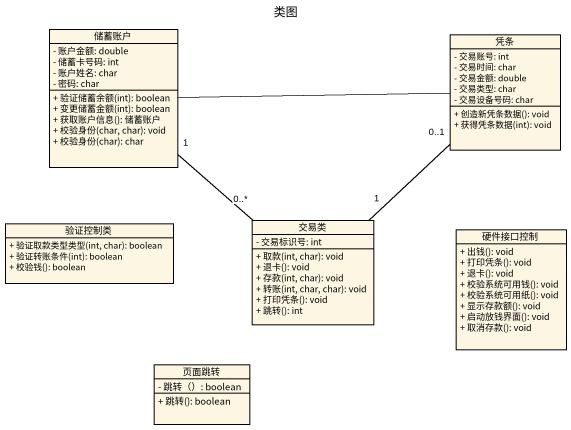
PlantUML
@startuml
title 类图
hide circle
hide empty members
skinparam classAttributeIconSize 0
class 储蓄账户 {
  - 账户金额: double
  - 储蓄卡号码: int
  - 账户姓名: char
  - 密码: char
  + 验证储蓄余额(int): boolean
  + 变更储蓄金额(int): boolean
  + 获取账户信息(): 储蓄账户
  + 校验身份(char, char): void
  + 校验身份(char): char
}
class 凭条 {
  - 交易账号: int
  - 交易时间: char
  - 交易金额: double
  - 交易类型: char
  - 交易设备号码: char
  + 创造新凭条数据(): void
  + 获得凭条数据(int): void
}
class 验证控制类 {
  + 验证取款类型类型(int, char): boolean
  + 验证转账条件(int): boolean
  + 校验钱(): boolean
}
class 交易类 {
  - 交易标识号: int
  + 取款(int, char): void
  + 退卡(): void
  + 存款(int, char): void
  + 转账(int, char, char): void
  + 打印凭条(): void
  + 跳转(): int
}
class 硬件接口控制 {
  + 出钱(): void
  + 打印凭条(): void
  + 退卡(): void
  + 校验系统可用钱(): void
  + 校验系统可用纸(): void
  + 显示存款额(): void
  + 启动放钱界面(): void
  + 取消存款(): void
}
class 页面跳转 {
  - 跳转（）: boolean
  + 跳转(): boolean
}
储蓄账户 -right- 凭条
交易类 "0..*" -up- "1" 储蓄账户
交易类 "1" -up- "0..1" 凭条
@enduml
